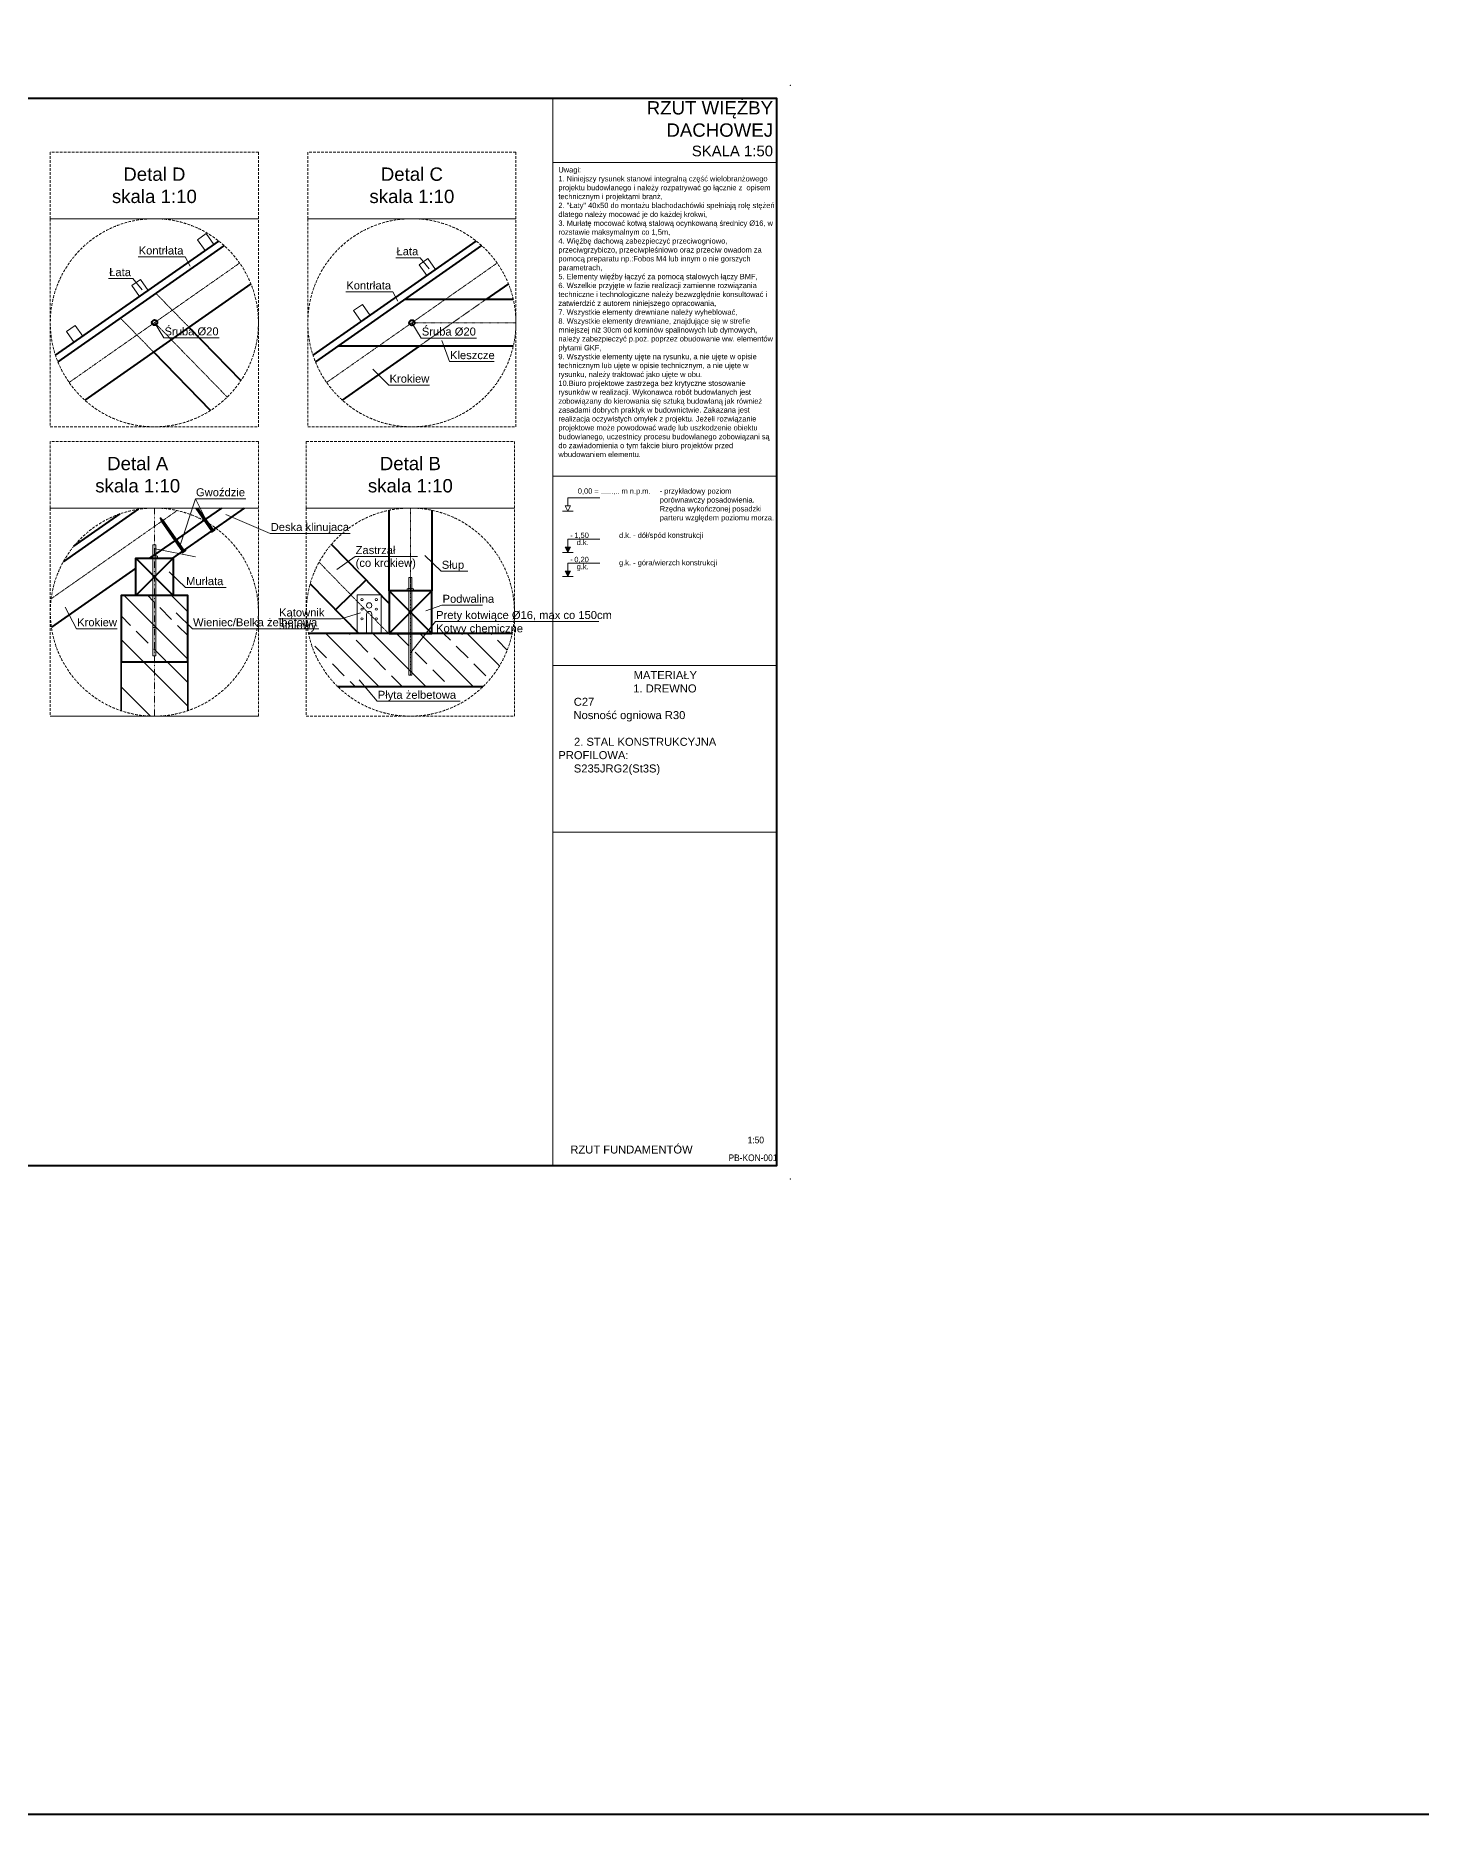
# Model space of a CAD drawing. Header units: millimetres. Extents: x 647 to 146539, y -131215 to 59.
# Drawn here: x 30502 to 56480, y -131215 to -97873 of the extents above; entities that cross this region are included whole.
import ezdxf
from ezdxf.enums import TextEntityAlignment as Align

# ---------------------------------------------------------------- set-up
doc = ezdxf.new("R2010")
doc.units = ezdxf.units.MM
doc.linetypes.add('DASHDOT', pattern=[1, 0.5, -0.25, 0, -0.25])
doc.linetypes.add('DASHED', pattern=[0.75, 0.5, -0.25])
doc.layers.get('Defpoints').update_dxf_attribs({"color": 2, "lineweight": 50})
for name, color, linetype, lineweight in [('e-cad_cienkie', 4, 'Continuous', 9), ('G-Bloki', 221, 'Continuous', 5), ('G-Cienka', 4, 'Continuous', 9), ('G-Elementy konstrukcyjne', 1, 'Continuous', 40), ('G-Kreskowanie', 9, 'Continuous', 5), ('G-Opisy', 2, 'Continuous', 18), ('G-Osie', 6, 'DASHDOT', 9), ('G-Otwory', 6, 'Continuous', 15), ('G-Przerywana', 8, 'DASHED', 15), ('G-Ramka', 5, 'Continuous', 40), ('G-Tabelka', 7, 'Continuous', 5), ('G-Ściana nośna', 3, 'Continuous', 35)]:
    doc.layers.add(name, color=color, linetype=linetype, lineweight=lineweight)
doc.styles.add('Arial-GG', font='arial.ttf')
doc.styles.add('DB-1.0', font='arial.ttf')
doc.dimstyles.new('S-1 do 10-GG', dxfattribs={"dimscale": 10, "dimtxt": 2.2, "dimasz": 2, "dimexe": 1, "dimexo": 2, "dimgap": 0.6, "dimtad": 1, "dimdec": 0, "dimrnd": 1, "dimtxsty": 'Arial-GG', "dimcen": 0, "dimclrd": 256, "dimclre": 256, "dimclrt": 7, "dimadec": 0, "dimazin": 0, "dimtfac": 1, "dimtdec": 0, "dimtix": 1, "dimtmove": 0, "dimatfit": 2, "dimfxl": 1, "dimlwd": 5, "dimlwe": 5, "dimarcsym": 0})

# ---------------------------------------------------------------- blocks, each defined once
blk = doc.blocks.new('*D295')
at = {"layer": 'Defpoints', "color": 0, "ltscale": 2, "transparency": 16777216}
for p in [(-10, 174.94), (761.62, 0), (761.62, -53.62)]:
    blk.add_point(p, dxfattribs=at)
at = {"layer": 'Defpoints', "color": 7, "ltscale": 2, "transparency": 16777216, "insert": (135.84, -27.77), "char_height": 33, "attachment_point": 5, "style": 'Arial-GG'}
blk.add_mtext('420 x 772', dxfattribs=at)
blk = doc.blocks.new('*U254')
at = {"layer": 'G-Opisy'}
for p, q in [((-100, 0), (100, 0)), ((-50, 100), (50, 100)), ((0, 250), (600, 250))]:
    blk.add_line(p, q, dxfattribs=at)
at = {"layer": 'G-Opisy', "ltscale": 0.04}
for points in [[(-50, 100), (0, 0), (50, 100)], [(0, 100), (0, 200), (0, 250)]]:
    blk.add_lwpolyline(points, dxfattribs=at)
at = {"layer": 'G-Opisy', "ltscale": 2, "style": 'Arial-GG'}
blk.add_attdef('ZNAK', text='', height=100, dxfattribs=at).set_placement((125, 300), align=Align.BOTTOM_RIGHT)
blk.add_attdef('RZEDNA', text='', height=100, dxfattribs=at).set_placement((190, 300), align=Align.BOTTOM_LEFT)
blk.add_attdef('POLOZENIE', text='', height=100, dxfattribs=at).set_placement((16, 237), align=Align.TOP_LEFT)
blk = doc.blocks.new('*U136')
at = {"layer": 'G-Opisy'}
blk.add_hatch(color=256, dxfattribs=at).paths.add_polyline_path([(-50, 100), (0, 0), (50, 100), (0, 100)])
for p, q in [((-100, 0), (100, 0)), ((-50, 100), (50, 100)), ((0, 250), (600, 250))]:
    blk.add_line(p, q, dxfattribs=at)
at = {"layer": 'G-Opisy', "ltscale": 0.04}
for points in [[(-50, 100), (0, 0), (50, 100)], [(0, 100), (0, 200), (0, 250)]]:
    blk.add_lwpolyline(points, dxfattribs=at)
at = {"layer": 'G-Opisy', "ltscale": 2, "style": 'Arial-GG'}
for tag, p in [('ZNAK', (48, 322)), ('RZEDNA', (125, 322))]:
    blk.add_attdef(tag, text='', height=100, dxfattribs=at).set_placement(p, align=Align.MIDDLE_LEFT)
blk.add_attdef('POLOZENIE', text='', height=100, dxfattribs=at).set_placement((300, 189), align=Align.MIDDLE_CENTER)
blk = doc.blocks.new('*U142')
at = {"layer": 'G-Opisy'}
blk.add_hatch(color=256, dxfattribs=at).paths.add_polyline_path([(-50, 100), (0, 0), (50, 100), (0, 100)])
for p, q in [((-100, 0), (100, 0)), ((-50, 100), (50, 100)), ((0, 250), (600, 250))]:
    blk.add_line(p, q, dxfattribs=at)
at = {"layer": 'G-Opisy', "ltscale": 0.04}
for points in [[(-50, 100), (0, 0), (50, 100)], [(0, 100), (0, 200), (0, 250)]]:
    blk.add_lwpolyline(points, dxfattribs=at)
at = {"layer": 'G-Opisy', "ltscale": 2, "style": 'Arial-GG'}
for tag, p in [('ZNAK', (48, 322)), ('RZEDNA', (125, 322))]:
    blk.add_attdef(tag, text='', height=100, dxfattribs=at).set_placement(p, align=Align.MIDDLE_LEFT)
blk.add_attdef('POLOZENIE', text='', height=100, dxfattribs=at).set_placement((300, 189), align=Align.MIDDLE_CENTER)
blk = doc.blocks.new('*U293')
blk.add_point((1, 5))
at = {"ltscale": 0.8}
blk.add_point((579, 5), dxfattribs=at)
at = {"layer": 'G-Ramka', "color": 5}
blk.add_lwpolyline([(25, 405), (25, 5), (756.62, 5), (756.62, 405)], close=True, dxfattribs=at)
at = {"layer": 'G-Tabelka'}
for p in [(0, 410), (761.62, 410), (0, 0), (761.62, 0)]:
    blk.add_point(p, dxfattribs=at)
at = {"layer": 'G-Ramka', "color": 2, "insert": (0, -10.31), "char_height": 5, "width": 104.2438, "attachment_point": 1, "style": 'DB-1.0'}
blk.add_mtext('{\\C7;format A2:}', dxfattribs=at)
at = {"layer": 'Defpoints', "ltscale": 2}
dim = blk.add_linear_dim(base=(761.62, -53.62), p1=(-10, 174.94), p2=(761.62, 0), dimstyle='S-1 do 10-GG', override={"dimscale": 15, "dimpost": '420 x <>', "dimse1": 1, "dimse2": 1, "dimsd1": 1, "dimsd2": 1}, dxfattribs=at)
dim.commit()
dim.dimension.update_dxf_attribs({"geometry": '*D295', "text_midpoint": (135.84, -53.62), "dimtype": 128})

msp = doc.modelspace()

# ---------------------------------------------------------------- hatches: boundary and pattern name
at = {"layer": 'G-Kreskowanie', "ltscale": 2}
h = msp.add_hatch(dxfattribs=at)
h.set_pattern_fill('ANSI33', color=256, scale=2500, angle=270, style=0)
h.set_pattern_definition([(315, (-9452121.95, 4094711.4), (441.94174, 441.94174), []), (315, (-9452121.95, 4094269.5), (441.94174, 441.94174), [312.5, -156.25])])
h.paths.add_polyline_path([(33354.2, -108370.4), (32104.2, -108370.4), (32104.2, -109620.4), (33354.2, -109620.4)])
h = msp.add_hatch(dxfattribs=at)
h.set_pattern_fill('ANSI33', color=256, scale=2500, angle=270, style=0)
h.set_pattern_definition([(315, (-9666762.36, 4135642.06), (441.94174, 441.94174), []), (315, (-9666762.36, 4135200.1), (441.94174, 441.94174), [312.5, -156.25])])
h.paths.add_polyline_path([(39436.89, -109079.73), (35618.79, -109079.73, 0.14961216), (36169.72, -110079.73), (38885.95, -110079.73, 0.14961216)])
h = msp.add_hatch(dxfattribs=at)
h.set_pattern_fill('ANSI32', color=256, scale=2500, angle=270, style=0)
h.set_pattern_definition([(315, (-9452121.95, 4094711.4), (662.91261, 662.91261), []), (315, (-9452121.95, 4094269.5), (662.91261, 662.91261), [])])
edge = h.paths.add_edge_path()
edge.add_arc((32729.2, -108679.73), 1950.51, 251.311103, 288.688897)
edge.add_line((33354.2, -110527.39), (33354.2, -109620.4))
edge.add_line((33354.2, -109620.4), (32104.2, -109620.4))
edge.add_line((32104.2, -109620.4), (32104.2, -110527.39))

# ---------------------------------------------------------------- linework, layer by layer
at = {"layer": 'e-cad_cienkie', "ltscale": 2}
for points in [[(32672.25, -107631.4, -0.2809482), (32700.73, -107631.4)], [(32700.73, -107631.4, -0.1404741), (32757.68, -107631.4)], [(32757.68, -107631.4, -0.2809482), (32786.15, -107631.4)], [(37470.89, -108240.73, -0.2809482), (37499.36, -108240.73)], [(37499.36, -108240.73, -0.1404741), (37556.31, -108240.73)], [(37556.31, -108240.73, -0.2809482), (37584.79, -108240.73)]]:
    msp.add_lwpolyline(points, format="xyb", dxfattribs=at)
for points in [[(32672.25, -107667.4), (32672.25, -107631.4)], [(32672.25, -107667.4), (32786.15, -107667.4)], [(32678.25, -107667.4), (32678.25, -107670.4), (32780.15, -107670.4), (32780.15, -107667.4)], [(32686.49, -107627.4), (32771.91, -107627.4)], [(32700.73, -107667.4), (32700.73, -107627.4)], [(32757.68, -107667.4), (32757.68, -107627.4)], [(32786.15, -107667.4), (32786.15, -107631.4)], [(37470.89, -108276.73), (37470.89, -108240.73)], [(37470.89, -108276.73), (37584.79, -108276.73)], [(37476.89, -108276.73), (37476.89, -108279.73), (37578.79, -108279.73), (37578.79, -108276.73)], [(37485.12, -108236.73), (37570.55, -108236.73)], [(37499.36, -108276.73), (37499.36, -108236.73)], [(37556.31, -108276.73), (37556.31, -108236.73)], [(37584.79, -108276.73), (37584.79, -108240.73)]]:
    msp.add_lwpolyline(points, dxfattribs=at)
at = {"layer": 'G-Cienka', "ltscale": 2}
for p, q in [((40199.37, -112803.62), (40199.37, -99053.4)), ((40199.37, -106133.03), (44399.37, -106133.03)), ((40199.37, -109682.89), (44399.37, -109682.89))]:
    msp.add_line(p, q, dxfattribs=at)
at = {"layer": 'G-Cienka', "linetype": 'Continuous', "ltscale": 10}
for p, q in [((32423.89, -102022.71), (33307.38, -102022.71)), ((33400.05, -102193.58), (33307.38, -102022.71)), ((37257.31, -102037.65), (37710.31, -102037.65)), ((37882.97, -102248.02), (37710.31, -102037.65)), ((31871.82, -102428.52), (32324.81, -102428.52)), ((32497.48, -102638.89), (32324.81, -102428.52)), ((36315.81, -102677.65), (37199.31, -102677.65)), ((37291.97, -102848.52), (37199.31, -102677.65)), ((32908.78, -103538.7), (32733.95, -103252.7)), ((37731.31, -103542.02), (37556.47, -103256.03)), ((32908.78, -103538.7), (33945.45, -103538.7)), ((37731.31, -103542.02), (38767.97, -103542.02)), ((38259.31, -103984.02), (38117.47, -103590.52)), ((38259.31, -103984.02), (39099.31, -103984.02)), ((37126.81, -104424.65), (36822.39, -104128.14)), ((37126.81, -104424.65), (37888.31, -104424.65)), ((33497.78, -106554.42), (33211.39, -107425.57)), ((33497.78, -106554.42), (34443.67, -106554.42)), ((33497.78, -106554.42), (33697.47, -106953.58)), ((34898.72, -107205.49), (34067.78, -106850.86)), ((34898.72, -107205.49), (36398.78, -107205.49)), ((33502.44, -107645.34), (32742.49, -107495.39)), ((36490.74, -107637.83), (36151.68, -107883.15)), ((36490.74, -107637.83), (37664.43, -107637.83)), ((38105.39, -107913.94), (37800.98, -107617.43)), ((33312.54, -108220.21), (33008.12, -107923.7)), ((38105.39, -107913.94), (38603.38, -107913.94)), ((33312.54, -108220.21), (34074.04, -108220.21)), ((31271.18, -108991.4), (31058.26, -108585.4)), ((33442.76, -108991.13), (33138.35, -108694.62)), ((36229.59, -108807.83), (36595.42, -108691.84)), ((38120.22, -108551), (37815.81, -108658.41)), ((38120.22, -108551), (38881.72, -108551)), ((31271.18, -108991.4), (32032.68, -108991.4)), ((33442.76, -108991.13), (35813.47, -108991.13)), ((35055.9, -108807.83), (36229.59, -108807.83)), ((37998.6, -108854.67), (37527.84, -109445.6)), ((37998.6, -108854.67), (41062.76, -108854.67)), ((36905.61, -110350.55), (36566.42, -109950.84)), ((36905.61, -110350.55), (38461.1, -110350.55))]:
    msp.add_line(p, q, dxfattribs=at)
at = {"layer": 'G-Cienka', "ltscale": 0.2}
msp.add_line((32759.2, -108970.4), (32699.2, -108970.4), dxfattribs=at)
at = {"layer": 'G-Cienka', "ltscale": 2}
for points in [[(40199.37, -99053.4), (44399.37, -99053.4), (44399.37, -100253.4), (40199.37, -100253.4)], [(40199.37, -119053.4), (44399.37, -119053.4), (44399.37, -112803.62), (40199.37, -112803.62)]]:
    msp.add_lwpolyline(points, close=True, dxfattribs=at)
at = {"layer": 'G-Cienka', "ltscale": 50}
for points in [[(33700.85, -101583.79), (33844.25, -101788.58), (33680.42, -101903.29), (33537.02, -101698.51)], [(37857.62, -102053.29), (38001.01, -102258.08), (37837.18, -102372.79), (37693.79, -102168)], [(32472.13, -102444.15), (32615.52, -102648.94), (32451.69, -102763.66), (32308.3, -102558.87)], [(36628.89, -102913.65), (36772.28, -103118.44), (36608.45, -103233.16), (36465.06, -103028.37)], [(31243.4, -103304.52), (31386.79, -103509.31), (31222.96, -103624.02), (31079.57, -103419.23)]]:
    msp.add_lwpolyline(points, close=True, dxfattribs=at)
at = {"layer": 'G-Cienka', "ltscale": 0.2}
msp.add_lwpolyline([(32699.2, -109500.4), (32759.2, -109500.4), (32759.2, -107420.4), (32699.2, -107420.4)], close=True, dxfattribs=at)
at = {"layer": 'G-Cienka', "ltscale": 2}
msp.add_lwpolyline([(37497.84, -109859.73), (37557.84, -109859.73), (37557.84, -108029.73), (37497.84, -108029.73), (37497.84, -109859.73)], dxfattribs=at)
at = {"layer": 'G-Elementy konstrukcyjne', "ltscale": 2}
for p, q in [((34035.31, -101807.39), (30921.21, -103987.91)), ((38862.59, -101807.39), (35748.48, -103987.91)), ((34537.19, -102524.15), (31423.09, -104704.67)), ((39364.47, -102524.15), (38944.05, -102818.53)), ((39457.28, -102818.53), (37418.53, -102818.53)), ((33375.45, -103337.61), (34351.65, -104338.68)), ((39457.28, -103693.53), (36168.9, -103693.53)), ((37694.42, -103693.53), (36250.36, -104704.67)), ((32711.44, -103802.56), (33780.57, -104898.92)), ((32425.32, -106753.04), (31022.63, -107735.21)), ((33652.78, -106961.74), (33138.67, -107321.72)), ((33118.19, -107336.06), (32640.72, -107670.4)), ((32379.2, -108370.4), (33079.2, -107670.4)), ((32379.2, -107670.4), (33079.2, -108370.4)), ((36047.74, -107409.37), (37127.84, -108516.98)), ((32379.2, -107853.51), (30798.94, -108960.02)), ((35651.07, -108148.47), (36559.2, -109079.73)), ((37127.84, -109079.73), (37927.84, -108279.73)), ((37127.84, -108279.73), (37927.84, -109079.73)), ((33354.2, -109620.4), (32104.2, -109620.4))]:
    msp.add_line(p, q, dxfattribs=at)
at = {"layer": 'G-Elementy konstrukcyjne', "ltscale": 200}
msp.add_lwpolyline([(57939.15, -2778.12), (57939.15, -131215.41), (646.89, -131215.41), (646.89, 58.51), (41027.29, 58.51)], dxfattribs=at)
at = {"layer": 'G-Elementy konstrukcyjne', "ltscale": 2}
for points in [[(30876.68, -103866.49), (33936.44, -101724.02)], [(34035.31, -101807.39), (30921.21, -103987.91)], [(35703.96, -103866.49), (38763.72, -101724.02)], [(38862.59, -101807.39), (35748.48, -103987.91)], [(31219.38, -107444.85), (32085.18, -106838.61)], [(33118.19, -107336.06), (32640.72, -107670.4), (33076.58, -107670.4), (34420.71, -106729.22)], [(32880.56, -106953.11), (32841.65, -106919.32), (32860.09, -106967.44)], [(32860.09, -106967.44), (33261.59, -107540.85), (33282.07, -107526.51), (32880.56, -106953.11)], [(33666.12, -106952.4), (33138.67, -107321.72)], [(33509.85, -106729.22), (33809.51, -107157.19), (33829.99, -107142.85), (33540.37, -106729.22)], [(33984.85, -106729.22), (33686.6, -106938.06)], [(37927.84, -106770.68), (37927.84, -108279.73), (37127.84, -108279.73), (37127.84, -106770.68)], [(36698.44, -108076.65), (36125.69, -108635.17)], [(33354.2, -109620.4), (33354.2, -108370.4), (32104.2, -108370.4), (32104.2, -109620.4)], [(39436.89, -109079.73), (35618.79, -109079.73)], [(38885.95, -110079.73), (36169.72, -110079.73)]]:
    msp.add_lwpolyline(points, dxfattribs=at)
for points in [[(33797.64, -107183.82), (33859.08, -107140.8), (33829.99, -107142.85), (33809.51, -107157.19)], [(32379.2, -108370.4), (32379.2, -107670.4), (33079.2, -107670.4), (33079.2, -108370.4)], [(33249.71, -107567.48), (33311.15, -107524.46), (33282.07, -107526.51), (33261.59, -107540.85)], [(37127.84, -108279.73), (37127.84, -109079.73), (37927.84, -109079.73), (37927.84, -108279.73)]]:
    msp.add_lwpolyline(points, close=True, dxfattribs=at)
for centre in [(32733.95, -103252.7), (37556.47, -103256.03)]:
    msp.add_circle(centre, 50, dxfattribs=at)
at = {"layer": 'G-Osie'}
for p, q in [((34326.96, -102137.26), (31131.44, -104374.79)), ((39154.24, -102137.26), (35958.71, -104374.79)), ((32733.95, -103252.7), (34095.05, -104648.48)), ((37556.47, -103256.03), (39506.98, -103256.03)), ((33154.93, -106776.25), (30794.91, -108428.76)), ((37527.84, -108279.73), (37527.84, -106729.22)), ((35816.05, -107744.71), (37117.9, -109079.73))]:
    msp.add_line(p, q, dxfattribs=at)
at = {"layer": 'G-Osie', "ltscale": 2}
msp.add_line((32729.2, -106729.22), (32729.2, -110630.24), dxfattribs=at)
at = {"layer": 'G-Osie', "ltscale": 0.2}
msp.add_lwpolyline([(37527.84, -108029.73), (37527.84, -109859.73)], dxfattribs=at)
at = {"layer": 'G-Otwory', "ltscale": 2}
msp.add_lwpolyline([(36530.4, -109079.73), (36530.4, -108354.73), (36980.4, -108354.73), (36980.4, -109079.73)], close=True, dxfattribs=at)
msp.add_lwpolyline([(36705.4, -109067.23), (36705.4, -108717.23, -0.41421356), (36755.4, -108667.23), (36755.4, -108667.23, -0.41421356), (36805.4, -108717.23), (36805.4, -109067.23)], format="xyb", dxfattribs=at)
msp.add_lwpolyline([(36530.4, -109079.73), (36530.4, -109067.23), (36980.4, -109067.23)], dxfattribs=at)
for centre, radius in [((36620.4, -108444.73), 20), ((36620.4, -108624.73), 20), ((36755.4, -108554.73), 50), ((36890.4, -108444.73), 20), ((36890.4, -108624.73), 20), ((36620.4, -108804.73), 20), ((36890.4, -108804.73), 20)]:
    msp.add_circle(centre, radius, dxfattribs=at)
at = {"layer": 'G-Przerywana', "ltscale": 100}
for p, q in [((34679.71, -100055.52), (30778.69, -100055.52)), ((30778.69, -100055.52), (30778.69, -101305.52)), ((34679.71, -101305.52), (34679.71, -100055.52)), ((39506.98, -100055.52), (35605.97, -100055.52)), ((35605.97, -100055.52), (35605.97, -101305.52)), ((39506.98, -101305.52), (39506.98, -100055.52)), ((30778.69, -101305.52), (34679.71, -101305.52)), ((35605.97, -101305.52), (39506.98, -101305.52)), ((34679.71, -105479.22), (30778.69, -105479.22)), ((30778.69, -105479.22), (30778.69, -106729.22)), ((34679.71, -106729.22), (34679.71, -105479.22)), ((35577.33, -105479.22), (35577.33, -106729.22)), ((35577.33, -105479.22), (39478.34, -105479.22)), ((39478.34, -106729.22), (39478.34, -105479.22)), ((30778.69, -106729.22), (34679.71, -106729.22)), ((35577.33, -106729.22), (39478.34, -106729.22)), ((34679.71, -110630.24), (30778.69, -110630.24))]:
    msp.add_line(p, q, dxfattribs=at)
at = {"layer": 'G-Przerywana', "ltscale": 0.5}
for p, q in [((32756.46, -102702.85), (33375.45, -103337.61)), ((32092.45, -103167.8), (32711.44, -103802.56))]:
    msp.add_line(p, q, dxfattribs=at)
at = {"layer": 'G-Przerywana', "ltscale": 5}
msp.add_line((37694.42, -103693.53), (38944.05, -102818.53), dxfattribs=at)
at = {"layer": 'G-Przerywana', "ltscale": 100}
for points in [[(30778.69, -105206.54), (34679.71, -105206.54), (34679.71, -101305.52), (30778.69, -101305.52)], [(35605.97, -105206.54), (39506.98, -105206.54), (39506.98, -101305.52), (35605.97, -101305.52)], [(30778.69, -110630.24), (34679.71, -110630.24), (34679.71, -106729.22), (30778.69, -106729.22)], [(35577.33, -110630.24), (39478.34, -110630.24), (39478.34, -106729.22), (35577.33, -106729.22)]]:
    msp.add_lwpolyline(points, close=True, dxfattribs=at)
for centre in [(32729.2, -103256.03), (37556.47, -103256.03), (32729.2, -108679.73), (37527.84, -108679.73)]:
    msp.add_circle(centre, 1950.51, dxfattribs=at)
at = {"layer": 'G-Ściana nośna', "ltscale": 2}
msp.add_lwpolyline([(33354.2, -110527.39), (33354.2, -109620.4), (32104.2, -109620.4), (32104.2, -110527.39)], dxfattribs=at)

# ---------------------------------------------------------------- block references
at = {"layer": 'G-Bloki', "ltscale": 0.8, "xscale": 50, "yscale": 50, "zscale": 50}
msp.add_blockref('*U293', (6568.32, -119303.4), dxfattribs=at)
at = {"layer": 'G-Bloki', "ltscale": 2}
ref = msp.add_blockref('*U254', (40476.92, -106790.52), dxfattribs=at)
ref.add_attrib('RZEDNA', '0,00 = ......,.. m n.p.m.', dxfattribs={"layer": 'G-Opisy', "ltscale": 2, "height": 100, "style": 'Arial-GG'}).set_placement((40666.92, -106490.52), align=Align.BOTTOM_LEFT)
for name, p, values in [('*U136', (40476.92, -107560.99), {'POLOZENIE': 'd.k. ', 'ZNAK': '-', 'RZEDNA': '1,50'}), ('*U142', (40476.62, -108015.13), {'POLOZENIE': 'g.k. ', 'ZNAK': '-', 'RZEDNA': '0,20'})]:
    msp.add_blockref(name, p, dxfattribs=at).add_auto_attribs(values)

# ---------------------------------------------------------------- texts
at = {"layer": 'G-Elementy konstrukcyjne', "insert": (44325.98, -99102.33), "char_height": 200, "width": 28521.4388, "attachment_point": 3, "style": 'Arial-GG'}
msp.add_mtext('{\\H1.25x;\\C2;RZUT WIĘŹBY\\PDACHOWEJ\\P\\H0.8x;SKALA 1:50}', dxfattribs=at)
at = {"layer": 'G-Opisy', "style": 'Arial-GG'}
for s, p in [('Kontrłata', (32435.22, -101976.45)), ('Łata', (37268.64, -101991.39)), ('Łata', (31883.15, -102382.26)), ('Kontrłata', (36327.14, -102631.39)), ('Śruba %%c20', (32920.12, -103492.44)), ('Śruba %%c20', (37742.64, -103495.76)), ('Kleszcze', (38270.64, -103937.76)), ('Krokiew', (37138.14, -104378.39)), ('Gwoździe', (33509.12, -106508.16)), ('Deska klinujaca ', (34910.06, -107159.23)), ('Zastrzał', (36502.08, -107591.57)), ('Murłata', (33323.87, -108173.95)), ('Słup', (38116.73, -107867.68)), ('Podwalina', (38131.56, -108504.74)), ('Kątownik', (35067.24, -108761.57)), ('Prety kotwiące %%c16, max co 150cm', (38009.94, -108808.41)), ('Krokiew', (31282.51, -108945.14)), ('Wieniec/Belka żelbetowa', (33454.1, -108944.87)), ('Kotwy chemiczne', (38009.94, -109059.03)), ('Płyta żelbetowa', (36916.95, -110304.29))]:
    msp.add_text(s, height=150, rotation=360, dxfattribs=at).set_placement(p)
for s, p in [('(co krokiew)', (36502.08, -107831.63)), ('stalowy', (35067.24, -109001.63))]:
    msp.add_text(s, height=150, dxfattribs=at).set_placement(p)
for s, insert, char_height, width, attachment_point in [('{\\C2;Detal D\\Pskala 1:10}', (32729.2, -100680.52), 250, 4216.5, 5), ('{\\C2;Detal C\\Pskala 1:10}', (37556.47, -100680.52), 250, 4216.5, 5), ('Uwagi:\\P1. Niniejszy rysunek stanowi integralną część wielobranżowego  projektu budowlanego i należy rozpatrywać go łącznie z  opisem technicznym i projektami branż,\\P2. "Łaty" 40x50 do montażu blachodachówki spełniają rolę stężeń dlatego należy mocować je do każdej krokwi,\\P3. Murłatę mocować kotwą stalową ocynkowaną średnicy Ø16, w rozstawie maksymalnym co 1,5m,\\P4. Więźbę dachową zabezpieczyć przeciwogniowo, przeciwgrzybiczo, przeciwpleśniowo oraz przeciw owadom za pomocą preparatu np.:Fobos M4 lub innym o nie gorszych parametrach, \\P5. Elementy więźby łączyć za pomocą stalowych łączy BMF,\\P6. Wszelkie przyjęte w fazie realizacji zamienne rozwiązania techniczne i technologiczne należy bezwzględnie konsultować i zatwierdzić z autorem niniejszego opracowania,\\P7. Wszystkie elementy drewniane należy wyheblować,\\P8. Wszystkie elementy drewniane, znajdujące się w strefie mniejszej niż 30cm od kominów spalinowych lub dymowych, należy zabezpieczyć p.poż. poprzez obudowanie ww. elementów płytami GKF,\\P9. Wszystkie elementy ujęte na rysunku, a nie ujęte w opisie technicznym lub ujęte w opisie technicznym, a nie ujęte w rysunku, należy traktować jako ujęte w obu.\\P10.{\\fArial|b0|i0|c186|p34;\\C2;Biuro projektowe zastrzega bez krytyczne stosowanie }{\\fArial|b0|i0|c186|p34;\\C2;rysunków w realizacji. Wykonawca robót budowlanych jest }{\\fArial|b0|i0|c186|p34;\\C2;zobowiązany do kierowania się sztuką budowlaną jak również }{\\fArial|b0|i0|c186|p34;\\C2;zasadami dobrych praktyk w budownictwie. Zakazana jest }{\\fArial|b0|i0|c186|p34;\\C2;realizacja oczywistych omyłek z projektu. Jeżeli rozwiązanie }{\\fArial|b0|i0|c186|p34;\\C2;projektowe może powodować wadę lub uszkodzenie obiektu }{\\fArial|b0|i0|c186|p34;\\C2;budowlanego, uczestnicy procesu budowlanego zobowiązani są }{\\fArial|b0|i0|c186|p34;\\C2;do zawiadomienia o tym fakcie biuro projektów przed }{\\fArial|b0|i0|c186|p34;\\C2;wbudowaniem elementu.}', (40302.49, -100339.12), 100, 4096.887, 1), ('{\\C2;Detal A\\Pskala 1:10}', (32416.66, -106104.22), 250, 4216.5, 5), ('{\\C2;Detal B\\Pskala 1:10}', (37527.84, -106104.22), 250, 4216.5, 5), ('{\\fArial|b0|i0|c0|p34;\\W8.08201;   }MATERIAŁY\\P{\\fArial|b0|i0|c0|p34;\\W8.04042;   }1. DREWNO\\P{\\fArial|b0|i0|c0|p34;\\W4.97364; }C27\\P{\\fArial|b0|i0|c0|p34;\\W4.87873; }Nosność ogniowa R30\\P{\\fArial|b0|i0|c0|p34;\\W5.15290; }\\P{\\fArial|b0|i0|c0|p34;\\W5.04745; }2. STAL KONSTRUKCYJNA {\\fArial|b0|i0|c0|p34;\\W5.04745; }PROFILOWA:\\P{\\fArial|b0|i0|c0|p34;\\W4.99121; }S235JRG2(St3S)', (40301.57, -109785.09), 150, 4055.9326, 1), ('{\\C1;RZUT FUNDAMENTÓW}', (41672.81, -118753.4), 150, 2953.121, 5)]:
    msp.add_mtext(s, dxfattribs=dict(at, insert=insert, char_height=char_height, width=width, attachment_point=attachment_point))
at = {"layer": 'G-Opisy', "color": 2, "char_height": 100, "style": 'Arial-GG'}
for s, insert, width, attachment_point in [('{\\fArial|b0|i0|c0|p34;- przykładowy poziom porównawczy posadowienia.\\PRzędna wykończonej posadzki parteru względem poziomu morza.}', (42202.8, -106359.3), 2159.1411, 1), ('d.k. - dół/spód konstrukcji', (41439.7, -107318.14), 3008.9254, 7), ('g.k. - góra/wierzch konstrukcji', (41439.7, -107832.56), 3008.9254, 7)]:
    msp.add_mtext(s, dxfattribs=dict(at, insert=insert, width=width, attachment_point=attachment_point))
at = {"layer": 'G-Opisy', "char_height": 125, "attachment_point": 7, "style": 'Arial-GG'}
for s, insert in [('{\\W0.9;\\C1;1:50}', (43850.39, -118638.48)), ('{\\W0.9;\\C1;PB-KON-001}', (43491.42, -118971.67))]:
    msp.add_mtext(s, dxfattribs=dict(at, insert=insert))

doc.saveas('drawing.dxf')
